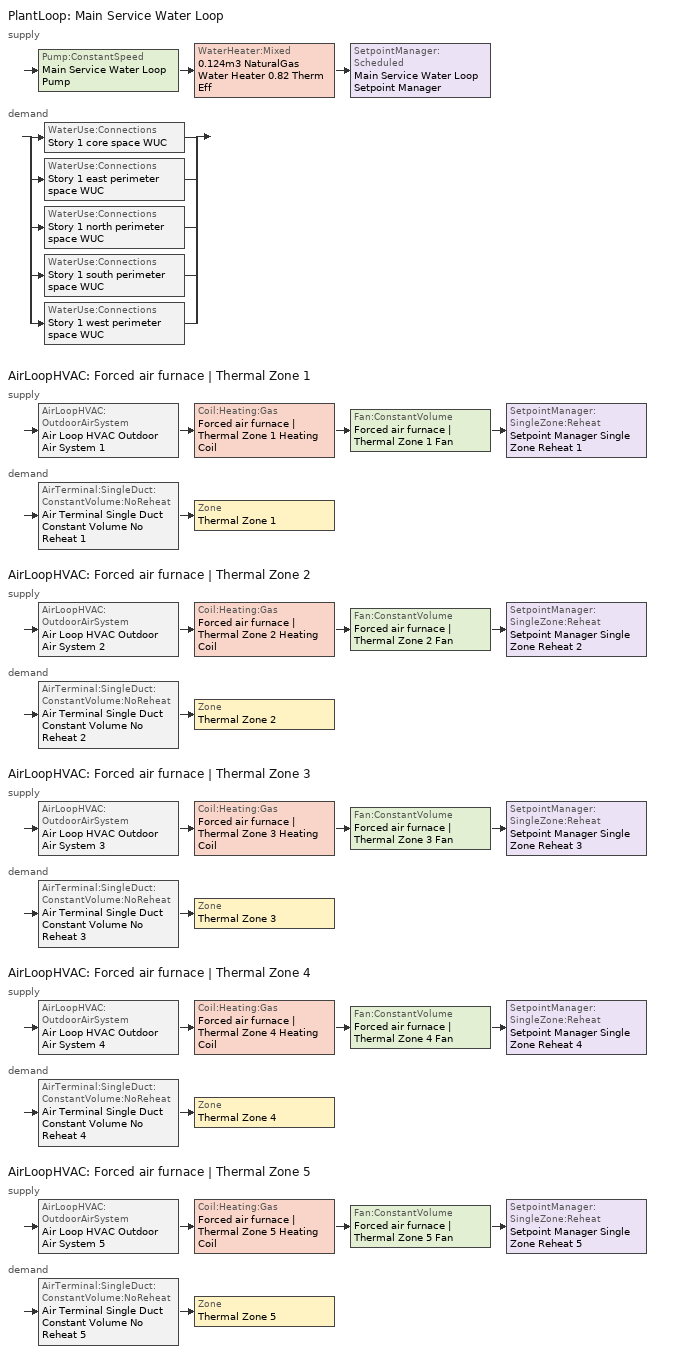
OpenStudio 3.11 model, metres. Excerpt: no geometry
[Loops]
PlantLoop 'Main Service Water Loop'
 supply: Pump:ConstantSpeed 'Main Service Water Loop Pump' > WaterHeater:Mixed '0.124m3 NaturalGas Water Heater 0.82 Therm Eff' > SetpointManager:Scheduled 'Main Service Water Loop Setpoint Manager'
 demand: split
  | WaterUse:Connections 'Story 1 core space WUC'
  | WaterUse:Connections 'Story 1 east perimeter space WUC'
  | WaterUse:Connections 'Story 1 north perimeter space WUC'
  | WaterUse:Connections 'Story 1 south perimeter space WUC'
  | WaterUse:Connections 'Story 1 west perimeter space WUC'
AirLoopHVAC 'Forced air furnace | Thermal Zone 1'
 supply: AirLoopHVAC:OutdoorAirSystem 'Air Loop HVAC Outdoor Air System 1' > Coil:Heating:Gas 'Forced air furnace | Thermal Zone 1 Heating Coil' > Fan:ConstantVolume 'Forced air furnace | Thermal Zone 1 Fan' > SetpointManager:SingleZone:Reheat 'Setpoint Manager Single Zone Reheat 1'
 demand: AirTerminal:SingleDuct:ConstantVolume:NoReheat 'Air Terminal Single Duct Constant Volume No Reheat 1' > Zone 'Thermal Zone 1'
AirLoopHVAC 'Forced air furnace | Thermal Zone 2'
 supply: AirLoopHVAC:OutdoorAirSystem 'Air Loop HVAC Outdoor Air System 2' > Coil:Heating:Gas 'Forced air furnace | Thermal Zone 2 Heating Coil' > Fan:ConstantVolume 'Forced air furnace | Thermal Zone 2 Fan' > SetpointManager:SingleZone:Reheat 'Setpoint Manager Single Zone Reheat 2'
 demand: AirTerminal:SingleDuct:ConstantVolume:NoReheat 'Air Terminal Single Duct Constant Volume No Reheat 2' > Zone 'Thermal Zone 2'
AirLoopHVAC 'Forced air furnace | Thermal Zone 3'
 supply: AirLoopHVAC:OutdoorAirSystem 'Air Loop HVAC Outdoor Air System 3' > Coil:Heating:Gas 'Forced air furnace | Thermal Zone 3 Heating Coil' > Fan:ConstantVolume 'Forced air furnace | Thermal Zone 3 Fan' > SetpointManager:SingleZone:Reheat 'Setpoint Manager Single Zone Reheat 3'
 demand: AirTerminal:SingleDuct:ConstantVolume:NoReheat 'Air Terminal Single Duct Constant Volume No Reheat 3' > Zone 'Thermal Zone 3'
AirLoopHVAC 'Forced air furnace | Thermal Zone 4'
 supply: AirLoopHVAC:OutdoorAirSystem 'Air Loop HVAC Outdoor Air System 4' > Coil:Heating:Gas 'Forced air furnace | Thermal Zone 4 Heating Coil' > Fan:ConstantVolume 'Forced air furnace | Thermal Zone 4 Fan' > SetpointManager:SingleZone:Reheat 'Setpoint Manager Single Zone Reheat 4'
 demand: AirTerminal:SingleDuct:ConstantVolume:NoReheat 'Air Terminal Single Duct Constant Volume No Reheat 4' > Zone 'Thermal Zone 4'
AirLoopHVAC 'Forced air furnace | Thermal Zone 5'
 supply: AirLoopHVAC:OutdoorAirSystem 'Air Loop HVAC Outdoor Air System 5' > Coil:Heating:Gas 'Forced air furnace | Thermal Zone 5 Heating Coil' > Fan:ConstantVolume 'Forced air furnace | Thermal Zone 5 Fan' > SetpointManager:SingleZone:Reheat 'Setpoint Manager Single Zone Reheat 5'
 demand: AirTerminal:SingleDuct:ConstantVolume:NoReheat 'Air Terminal Single Duct Constant Volume No Reheat 5' > Zone 'Thermal Zone 5'
[Sizing:Zone] Zone Cooling Design Supply Air Temperature Input Method=SupplyAirTemperature; Zone Cooling Design Supply Air Temperature {C}=14; Zone Cooling Design Supply Air Temperature Difference {deltaC}=11.11; Zone Heating Design Supply Air Temperature Input Method=SupplyAirTemperature; Zone Heating Design Supply Air Temperature {C}=40; Zone Heating Design Supply Air Temperature Difference {deltaC}=11.11; Zone Cooling Design Supply Air Humidity Ratio {kg-H2O/kg-air}=0.0085; Zone Heating Design Supply Air Humidity Ratio {kg-H2O/kg-air}=0.008; Cooling Design Air Flow Method=DesignDay; Heating Design Air Flow Method=DesignDay; Account for Dedicated Outdoor Air System=No; Dedicated Outdoor Air System Control Strategy=NeutralSupplyAir; Dedicated Outdoor Air Low Setpoint Temperature for Design {C}=Autosize; Dedicated Outdoor Air High Setpoint Temperature for Design {C}=Autosize; Zone Load Sizing Method=Sensible Load Only No Latent Load; Zone Latent Cooling Design Supply Air Humidity Ratio Input Method=HumidityRatioDifference; Zone Cooling Design Supply Air Humidity Ratio Difference {kgWater/kgDryAir}=0.005; Zone Latent Heating Design Supply Air Humidity Ratio Input Method=HumidityRatioDifference; Zone Humidification Design Supply Air Humidity Ratio Difference {kgWater/kgDryAir}=0.005; Sizing Option=Coincident; Heating Coil Sizing Method=None; Maximum Heating Capacity To Cooling Load Sizing Ratio {W/W}=1
Thermal Zone 1; Thermal Zone 2; Thermal Zone 3; Thermal Zone 4; Thermal Zone 5
[Zone equipment]
Thermal Zone 1: Air Terminal Single Duct Constant Volume No Reheat 1
Thermal Zone 2: Air Terminal Single Duct Constant Volume No Reheat 2
Thermal Zone 3: Air Terminal Single Duct Constant Volume No Reheat 3
Thermal Zone 4: Air Terminal Single Duct Constant Volume No Reheat 4
Thermal Zone 5: Air Terminal Single Duct Constant Volume No Reheat 5
[PlantLoop]
Main Service Water Loop: Glycol Concentration=0; Maximum Loop Temperature {C}=60; Plant Loop Volume {m3}=Autocalculate; Load Distribution Scheme=Optimal
[Sizing:Plant]
Main Service Water Loop: Loop Type=Heating; Design Loop Exit Temperature {C}=60; Loop Design Temperature Difference {deltaC}=5; Sizing Option=NonCoincident; Zone Timesteps in Averaging Window=1; Coincident Sizing Factor Mode=None
[SetpointManager:Scheduled]
Main Service Water Loop Setpoint Manager: Control Variable=Temperature; Schedule=SHW Temp 60.0C
[Pump:ConstantSpeed]
Main Service Water Loop Pump: Rated Flow Rate {m3/s}=autosize; Rated Pump Head {Pa}=179532; Rated Power Consumption {W}=autosize; Motor Efficiency=0.9; Fraction of Motor Inefficiencies to Fluid Stream=0; Pump Control Type=Intermittent; Design Power Sizing Method=PowerPerFlowPerPressure; Design Electric Power per Unit Flow Rate {W/(m3/s)}=348701.1; Design Shaft Power per Unit Flow Rate per Unit Head {W-s/m3-Pa}=1.28205
[WaterHeater:Mixed]
0.124m3 NaturalGas Water Heater 0.82 Therm Eff: Tank Volume {m3}=0.1239; Setpoint Temperature Schedule=SHW Temp 60.0C; Deadband Temperature Difference {deltaC}=2; Maximum Temperature Limit {C}=82.22; Heater Control Type=Cycle; Heater Maximum Capacity {W}=6473.8; Heater Fuel Type=NaturalGas; Heater Thermal Efficiency=0.82; Part Load Factor Curve=SWH-EFFFPLR-NECB2011; Off Cycle Parasitic Fuel Consumption Rate {W}=24.0769; Off Cycle Parasitic Fuel Type=NaturalGas; Off Cycle Parasitic Heat Fraction to Tank=0.8; On Cycle Parasitic Fuel Consumption Rate {W}=24.0769; On Cycle Parasitic Fuel Type=NaturalGas; On Cycle Parasitic Heat Fraction to Tank=0; Ambient Temperature Indicator=Schedule; Ambient Temperature Schedule=SHW Ambient Temp 22C; Off Cycle Loss Coefficient to Ambient Temperature {W/K}=4.48063; On Cycle Loss Coefficient to Ambient Temperature {W/K}=4.48063; Use Side Effectiveness=1; Source Side Effectiveness=1; Use Side Design Flow Rate {m3/s}=autosize; Source Side Design Flow Rate {m3/s}=autosize; Indirect Water Heating Recovery Time {hr}=1.5; Source Side Flow Control Mode=IndirectHeatPrimarySetpoint
[WaterHeater:Sizing]
0.124m3 NaturalGas Water Heater 0.82 Therm Eff: Design Mode=PeakDraw; Time Storage Can Meet Peak Draw {hr}=0.538503; Time for Tank Recovery {hr}=0; Nominal Tank Volume for Autosizing Plant Connections {m3}=1
[WaterUse:Connections] Drain Water Heat Exchanger Type=None; Drain Water Heat Exchanger Destination=Plant
Name | Water Use Equipment Name 1
Story 1 core space WUC | Story 1 core space
Story 1 east perimeter space WUC | Story 1 east perimeter space
Story 1 north perimeter space WUC | Story 1 north perimeter space
Story 1 south perimeter space WUC | Story 1 south perimeter space
Story 1 west perimeter space WUC | Story 1 west perimeter space
[AirLoopHVAC] Availability Schedule=Always On Discrete; Design Supply Air Flow Rate {m3/s}=autosize; Design Return Air Flow Fraction of Supply Air Flow=1
Forced air furnace | Thermal Zone 1; Forced air furnace | Thermal Zone 2; Forced air furnace | Thermal Zone 3; Forced air furnace | Thermal Zone 4; Forced air furnace | Thermal Zone 5
[Sizing:System] Central Heating Maximum System Air Flow Ratio=0.3; Preheat Design Temperature {C}=7; Preheat Design Humidity Ratio {kg-H2O/kg-Air}=0.008; Precool Design Temperature {C}=12.8; Precool Design Humidity Ratio {kg-H2O/kg-Air}=0.008; Central Cooling Design Supply Air Temperature {C}=12.8; Central Heating Design Supply Air Temperature {C}=16.7; 100% Outdoor Air in Cooling=Yes; 100% Outdoor Air in Heating=Yes; Central Cooling Design Supply Air Humidity Ratio {kg-H2O/kg-Air}=0.0085; Zone Maximum Outdoor Air Fraction=1; Cooling Supply Air Flow Rate Per Floor Area {m3/s-m2}=0.00996765; Cooling Fraction of Autosized Cooling Supply Air Flow Rate=1; Cooling Supply Air Flow Rate Per Unit Cooling Capacity {m3/s-W}=3.94755e-05; Heating Supply Air Flow Rate Per Floor Area {m3/s-m2}=0.00996765; Heating Fraction of Autosized Heating Supply Air Flow Rate=1; Heating Fraction of Autosized Cooling Supply Air Flow Rate=1; Heating Supply Air Flow Rate Per Unit Heating Capacity {m3/s-W}=3.15882e-05; Cooling Design Capacity Method=CoolingDesignCapacity; Cooling Design Capacity {W}=autosize; Cooling Design Capacity Per Floor Area {W/m2}=234.7; Fraction of Autosized Cooling Design Capacity=1; Heating Design Capacity Method=HeatingDesignCapacity; Heating Design Capacity {W}=autosize; Heating Design Capacity Per Floor Area {W/m2}=157; Fraction of Autosized Heating Design Capacity=1; Central Cooling Capacity Control Method=OnOff; Occupant Diversity=autosize; Heating Coil Sizing Method=None; Maximum Heating Capacity To Cooling Capacity Sizing Ratio {W/W}=1
Forced air furnace | Thermal Zone 1; Forced air furnace | Thermal Zone 2; Forced air furnace | Thermal Zone 3; Forced air furnace | Thermal Zone 4; Forced air furnace | Thermal Zone 5
[Fan:ConstantVolume] Availability Schedule=Always On Discrete; Maximum Flow Rate {m3/s}=AutoSize
Forced air furnace | Thermal Zone 1 Fan; Forced air furnace | Thermal Zone 2 Fan; Forced air furnace | Thermal Zone 3 Fan; Forced air furnace | Thermal Zone 4 Fan; Forced air furnace | Thermal Zone 5 Fan
[Coil:Heating:Gas] Availability Schedule=Always On Discrete; Gas Burner Efficiency=0.8; Nominal Capacity {W}=AutoSize; On Cycle Parasitic Electric Load {W}=0; Off Cycle Parasitic Gas Load {W}=0
Forced air furnace | Thermal Zone 1 Heating Coil; Forced air furnace | Thermal Zone 2 Heating Coil; Forced air furnace | Thermal Zone 3 Heating Coil; Forced air furnace | Thermal Zone 4 Heating Coil; Forced air furnace | Thermal Zone 5 Heating Coil
[Controller:OutdoorAir] Minimum Outdoor Air Flow Rate {m3/s}=autosize; Maximum Outdoor Air Flow Rate {m3/s}=Autosize; Economizer Control Type=NoEconomizer; Economizer Control Action Type=ModulateFlow; Economizer Maximum Limit Dry-Bulb Temperature {C}=28; Economizer Maximum Limit Enthalpy {J/kg}=64000; Economizer Minimum Limit Dry-Bulb Temperature {C}=-100; Lockout Type=NoLockout; Minimum Limit Type=FixedMinimum; High Humidity Control=No; High Humidity Outdoor Air Flow Ratio=1; Control High Indoor Humidity Based on Outdoor Humidity Ratio=Yes; Heat Recovery Bypass Control Type=BypassWhenWithinEconomizerLimits; Economizer Operation Staging=InterlockedWithMechanicalCooling
Name | Controller Mechanical Ventilation
Controller Outdoor Air 1 | Controller Mechanical Ventilation 1
Controller Outdoor Air 2 | Controller Mechanical Ventilation 2
Controller Outdoor Air 3 | Controller Mechanical Ventilation 3
Controller Outdoor Air 4 | Controller Mechanical Ventilation 4
Controller Outdoor Air 5 | Controller Mechanical Ventilation 5
[Controller:MechanicalVentilation] Availability Schedule=Always On Discrete; System Outdoor Air Method=ZoneSum
Controller Mechanical Ventilation 1; Controller Mechanical Ventilation 2; Controller Mechanical Ventilation 3; Controller Mechanical Ventilation 4; Controller Mechanical Ventilation 5
[AirLoopHVAC:OutdoorAirSystem]
Name | Controller
Air Loop HVAC Outdoor Air System 1 | Controller Outdoor Air 1
Air Loop HVAC Outdoor Air System 2 | Controller Outdoor Air 2
Air Loop HVAC Outdoor Air System 3 | Controller Outdoor Air 3
Air Loop HVAC Outdoor Air System 4 | Controller Outdoor Air 4
Air Loop HVAC Outdoor Air System 5 | Controller Outdoor Air 5
[SetpointManager:SingleZone:Reheat] Minimum Supply Air Temperature {C}=-99; Maximum Supply Air Temperature {C}=99
Name | Control Zone
Setpoint Manager Single Zone Reheat 1 | Thermal Zone 1
Setpoint Manager Single Zone Reheat 2 | Thermal Zone 2
Setpoint Manager Single Zone Reheat 3 | Thermal Zone 3
Setpoint Manager Single Zone Reheat 4 | Thermal Zone 4
Setpoint Manager Single Zone Reheat 5 | Thermal Zone 5
[AirTerminal:SingleDuct:ConstantVolume:NoReheat] Availability Schedule=Always On Discrete; Maximum Air Flow Rate {m3/s}=AutoSize
Air Terminal Single Duct Constant Volume No Reheat 1; Air Terminal Single Duct Constant Volume No Reheat 2; Air Terminal Single Duct Constant Volume No Reheat 3; Air Terminal Single Duct Constant Volume No Reheat 4; Air Terminal Single Duct Constant Volume No Reheat 5
[Schedule:Constant]
Always On Discrete: Value=1
[Schedule:Ruleset]
Name | Default Day Schedule
SHW Temp 60.0C | SHW Temp 60.0C Default
SHW Ambient Temp 22C | SHW Ambient Temp 22C Default
[Schedule:Day]
SHW Temp 60.0C Default: 24, 0, 60
SHW Ambient Temp 22C Default: 24, 0, 22
[Curve:Cubic]
SWH-EFFFPLR-NECB2011: Coefficient1 Constant=0.7576; Coefficient2 x=1.0071; Coefficient3 x**2=-1.4443; Coefficient4 x**3=0.6844; Minimum Value of x=0; Maximum Value of x=1
